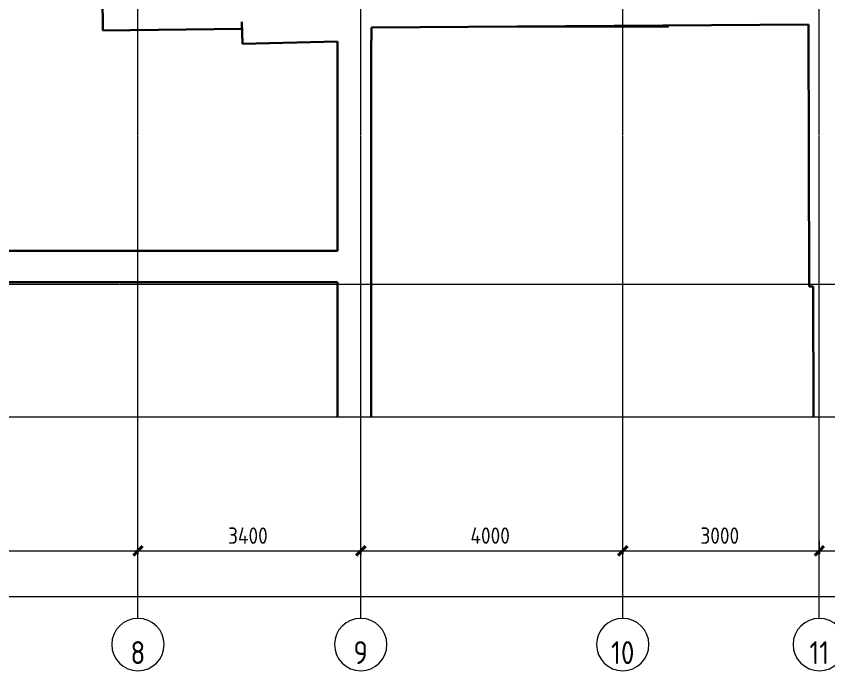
# Model space of a CAD drawing. Header units: millimetres. Extents: x -10295 to 67740, y -1344 to 46499.
# Drawn here: x 36591 to 48979, y 2392 to 12384 of the extents above; entities that cross this region are included whole.
import ezdxf

# ---------------------------------------------------------------- set-up
doc = ezdxf.new("R2010")
doc.units = ezdxf.units.MM
doc.linetypes.add('ADSK_Линия сетки', pattern=[25, 20, -2.5, 0, -2.5])
for name, color, linetype, lineweight in [('Оси', 7, 'Continuous', 9), ('Перекрытие', 7, 'Continuous', 18), ('Размеры', 7, 'Continuous', 9), ('Размеры-100', 7, 'Continuous', 9), ('Стены несущие', 7, 'Continuous', 30), ('Узлы', 7, 'Continuous', 18)]:
    doc.layers.add(name, color=color, linetype=linetype, lineweight=lineweight)
doc.styles.add('GOST Common', font='GOST_Common.ttf', dxfattribs={"width": 0.9, "height": 350})
doc.styles.add('GOST Common_2', font='GOST_Common.ttf', dxfattribs={"width": 0.9, "height": 250})
doc.dimstyles.new('ADSK_Основной_2_5_мм_Оси', dxfattribs={"dimscale": 304.8, "dimtxt": 251.428749, "dimasz": 0.463911, "dimexe": 0.492126, "dimexo": 0.492126, "dimgap": 0.098425, "dimtad": 1, "dimrnd": 0.01, "dimdsep": 46, "dimtxsty": 'GOST Common_2', "dimblk1": 'OBLIQUE', "dimblk2": 'OBLIQUE', "dimsah": 1, "dimcen": 0.09, "dimdle": 0.492126, "dimazin": 2, "dimtfac": 1, "dimtdec": 4, "dimtix": 1, "dimtmove": 0, "dimatfit": 3, "dimfxl": 1, "dimtvp": 1, "dimtolj": 1, "dimtzin": 0, "dimlwd": 20, "dimlwe": 20, "dimarcsym": 2})

# ---------------------------------------------------------------- blocks, each defined once
blk = doc.blocks.new('ADSK_Обрыв_Линия - По умолчанию-2488870-План потолков в подвале')
at = {"layer": 'Узлы'}
blk.add_line((28113, 0), (56000, 0), dxfattribs=at)
blk = doc.blocks.new('Ось сетки - Круг_Ø8 мм-8258-План потолков в подвале')
at = {"layer": 'Оси', "lineweight": 20}
for start, end in [(360, 180), (180, 360)]:
    blk.add_arc((0, 0), 4, start, end, dxfattribs=at)
blk = doc.blocks.new('DIMBLOCK11-План потолков в подвале')
at = {"layer": 'Размеры-100', "lineweight": 20, "transparency": 16777216}
for p, q in [((30550, 4224), (30550, 4374)), ((38450, 4224), (38450, 4374)), ((30550, 4224), (38450, 4224)), ((30550, 4224), (30550, 4174)), ((38450, 4224), (38450, 4174))]:
    blk.add_line(p, q, dxfattribs=at)
at = {"layer": 'Размеры-100', "lineweight": 40, "transparency": 16777216}
for p, q in [((30550, 4224), (30479, 4153)), ((30550, 4224), (30620, 4294)), ((38450, 4224), (38379, 4153)), ((38450, 4224), (38520, 4294))]:
    blk.add_line(p, q, dxfattribs=at)
at = {"layer": 'Размеры-100', "color": 0, "lineweight": 20, "transparency": 16777216, "insert": (34184, 4580), "char_height": 250, "width": 756.84, "attachment_point": 1, "line_spacing_factor": 1.022761, "style": 'GOST Common_2'}
blk.add_mtext('7900', dxfattribs=at)
blk = doc.blocks.new('_Oblique')
at = {"color": 0, "linetype": 'ByBlock', "lineweight": -2}
blk.add_line((-0.5, -0.5), (0.5, 0.5), dxfattribs=at)
blk = doc.blocks.new('DIMBLOCK12-План потолков в подвале')
at = {"layer": 'Размеры-100', "lineweight": 20, "transparency": 16777216}
for p, q in [((38450, 4224), (38450, 4374)), ((41850, 4224), (41850, 4374)), ((38450, 4224), (41850, 4224)), ((38450, 4224), (38450, 4174)), ((41850, 4224), (41850, 4174))]:
    blk.add_line(p, q, dxfattribs=at)
at = {"layer": 'Размеры-100', "lineweight": 40, "transparency": 16777216}
for p, q in [((38450, 4224), (38379, 4153)), ((38450, 4224), (38520, 4294)), ((41850, 4224), (41779, 4153)), ((41850, 4224), (41920, 4294))]:
    blk.add_line(p, q, dxfattribs=at)
at = {"layer": 'Размеры-100', "color": 0, "lineweight": 20, "transparency": 16777216, "insert": (39824, 4580), "char_height": 250, "width": 782.41, "attachment_point": 1, "line_spacing_factor": 1.022761, "style": 'GOST Common_2'}
blk.add_mtext('3400', dxfattribs=at)
blk = doc.blocks.new('DIMBLOCK13-План потолков в подвале')
at = {"layer": 'Размеры-100', "lineweight": 20, "transparency": 16777216}
for p, q in [((41850, 4224), (41850, 4374)), ((45850, 4224), (45850, 4374)), ((41850, 4224), (45850, 4224)), ((41850, 4224), (41850, 4174)), ((45850, 4224), (45850, 4174))]:
    blk.add_line(p, q, dxfattribs=at)
at = {"layer": 'Размеры-100', "lineweight": 40, "transparency": 16777216}
for p, q in [((41850, 4224), (41779, 4153)), ((41850, 4224), (41920, 4294)), ((45850, 4224), (45779, 4153)), ((45850, 4224), (45920, 4294))]:
    blk.add_line(p, q, dxfattribs=at)
at = {"layer": 'Размеры-100', "color": 0, "lineweight": 20, "transparency": 16777216, "insert": (43524, 4580), "char_height": 250, "width": 782.41, "attachment_point": 1, "line_spacing_factor": 1.022761, "style": 'GOST Common_2'}
blk.add_mtext('4000', dxfattribs=at)
blk = doc.blocks.new('DIMBLOCK14-План потолков в подвале')
at = {"layer": 'Размеры-100', "lineweight": 20, "transparency": 16777216}
for p, q in [((45850, 4224), (45850, 4374)), ((48850, 4224), (48850, 4374)), ((45850, 4224), (48850, 4224)), ((45850, 4224), (45850, 4174)), ((48850, 4224), (48850, 4174))]:
    blk.add_line(p, q, dxfattribs=at)
at = {"layer": 'Размеры-100', "lineweight": 40, "transparency": 16777216}
for p, q in [((45850, 4224), (45779, 4153)), ((45850, 4224), (45920, 4294)), ((48850, 4224), (48779, 4153)), ((48850, 4224), (48920, 4294))]:
    blk.add_line(p, q, dxfattribs=at)
at = {"layer": 'Размеры-100', "color": 0, "lineweight": 20, "transparency": 16777216, "insert": (47034, 4580), "char_height": 250, "width": 756.84, "attachment_point": 1, "line_spacing_factor": 1.022761, "style": 'GOST Common_2'}
blk.add_mtext('3000', dxfattribs=at)
blk = doc.blocks.new('DIMBLOCK15-План потолков в подвале')
at = {"layer": 'Размеры-100', "lineweight": 20, "transparency": 16777216}
for p, q in [((48850, 4224), (48850, 4374)), ((55350, 4224), (55350, 4374)), ((48850, 4224), (55500, 4224)), ((48850, 4224), (48850, 4174)), ((55350, 4224), (55350, 4174))]:
    blk.add_line(p, q, dxfattribs=at)
at = {"layer": 'Размеры-100', "lineweight": 40, "transparency": 16777216}
for p, q in [((48850, 4224), (48779, 4153)), ((48850, 4224), (48920, 4294)), ((55350, 4224), (55279, 4153)), ((55350, 4224), (55420, 4294))]:
    blk.add_line(p, q, dxfattribs=at)
at = {"layer": 'Размеры-100', "color": 0, "lineweight": 20, "transparency": 16777216, "insert": (51784, 4580), "char_height": 250, "width": 756.84, "attachment_point": 1, "line_spacing_factor": 1.022761, "style": 'GOST Common_2'}
blk.add_mtext('6500', dxfattribs=at)
blk = doc.blocks.new('DIMBLOCK16-План потолков в подвале')
at = {"layer": 'Размеры-100', "lineweight": 20, "transparency": 16777216}
for p, q in [((-6500, 3524), (-6500, 3674)), ((55350, 3524), (55350, 3674)), ((-6650, 3524), (55500, 3524)), ((-6500, 3524), (-6500, 3474)), ((55350, 3524), (55350, 3474))]:
    blk.add_line(p, q, dxfattribs=at)
at = {"layer": 'Размеры-100', "lineweight": 40, "transparency": 16777216}
for p, q in [((-6500, 3524), (-6430, 3594)), ((55350, 3524), (55420, 3594)), ((-6500, 3524), (-6571, 3453)), ((55350, 3524), (55279, 3453))]:
    blk.add_line(p, q, dxfattribs=at)
at = {"layer": 'Размеры-100', "color": 0, "lineweight": 20, "transparency": 16777216, "insert": (24054, 3880), "char_height": 250, "width": 889.8, "attachment_point": 1, "line_spacing_factor": 1.022761, "style": 'GOST Common_2'}
blk.add_mtext('61850', dxfattribs=at)

msp = doc.modelspace()

# ---------------------------------------------------------------- linework, layer by layer
at = {"layer": 'Оси', "linetype": 'ADSK_Линия сетки'}
for p, q in [((45849.565, 3191.655), (45849.565, 44222.998)), ((48849.565, 3191.655), (48849.565, 44222.998)), ((41849.565, 3191.655), (41849.565, 21766.318)), ((38449.565, 3191.655), (38449.565, 21422.132)), ((-9494.727, 8295), (56004.853, 8295))]:
    msp.add_line(p, q, dxfattribs=at)
at = {"layer": 'Перекрытие'}
for p, q in [((40036.017, 12221.663), (40037.192, 12221.663)), ((43161.629, 12221.663), (46545, 12221.663)), ((46545, 12221.663), (46545, 12242.976))]:
    msp.add_line(p, q, dxfattribs=at)
at = {"layer": 'Стены несущие'}
for p, q in [((37912.684, 12167.561), (37905.454, 12878.338)), ((40035.144, 12298.322), (40036.358, 12191.746)), ((40044.171, 11960.446), (40035.144, 12298.322)), ((40036.358, 12191.746), (37912.684, 12167.561)), ((48682.316, 12256.441), (42016.402, 12214.448)), ((42016.402, 12214.448), (42016.402, 12013.139)), ((48696.874, 8259.429), (48682.316, 12256.441)), ((41496.733, 11999.255), (40044.171, 11960.446)), ((41496.733, 8805.209), (41496.733, 11999.255)), ((42016.402, 12013.139), (42006.733, 12012.88)), ((42006.733, 12012.88), (42006.733, 6267.708)), ((7648.134, 8805.209), (41496.733, 8805.209)), ((41496.733, 8325.209), (7648.134, 8325.209)), ((41496.733, 6267.708), (41496.733, 8325.209)), ((48756.23, 8259.429), (48696.874, 8259.429)), ((48762.297, 6267.708), (48756.23, 8259.429))]:
    msp.add_line(p, q, dxfattribs=at)

# ---------------------------------------------------------------- block references
at = {"layer": 'Оси', "lineweight": 20, "xscale": 99.99999999999993, "yscale": 99.99999999999993, "zscale": 99.99999999999993}
for p in [(38449.565, 2791.655), (41849.565, 2791.655), (45849.565, 2791.655), (48849.565, 2791.655)]:
    msp.add_blockref('Ось сетки - Круг_Ø8 мм-8258-План потолков в подвале', p, dxfattribs=at)
at = {"layer": 'Узлы'}
msp.add_blockref('ADSK_Обрыв_Линия - По умолчанию-2488870-План потолков в подвале', (-1228.457, 6267.708), dxfattribs=at)

# ---------------------------------------------------------------- texts
at = {"layer": 'Оси', "char_height": 350, "attachment_point": 5, "line_spacing_factor": 1.022766, "style": 'GOST Common'}
for s, insert, width in [('\\pt89.999,180.0015,270.0005,359.9995,449.9985,540.001,630,719.999,810.0015,900.0005,989.9995,1079.9985,1170.001,1260,1349.999,1440.0015,1530.0005,1619.9995,1709.9985,1800.001,1890,1979.999,2070.0015,2160.0005,2249.9995,2339.9985,2430.001,2520,2609.999,2700.0015,2790.0005,2879.9995;8', (38448.735, 2668.75), 232.2), ('\\pt89.999,180.0015,270.0005,359.9995,449.9985,540.001,630,719.999,810.0015,900.0005,989.9995,1079.9985,1170.001,1260,1349.999,1440.0015,1530.0005,1619.9995,1709.9985,1800.001,1890,1979.999,2070.0015,2160.0005,2249.9995,2339.9985,2430.001,2520,2609.999,2700.0015,2790.0005,2879.9995;9', (41848.735, 2668.75), 232.2), ('\\pt89.999,180.0015,270.0005,359.9995,449.9985,540.001,630,719.999,810.0015,900.0005,989.9995,1079.9985,1170.001,1260,1349.999,1440.0015,1530.0005,1619.9995,1709.9985,1800.001,1890,1979.999,2070.0015,2160.0005,2249.9995,2339.9985,2430.001,2520,2609.999,2700.0015,2790.0005,2879.9995;10', (45848.735, 2668.75), 387), ('\\pt89.999,180.0015,270.0005,359.9995,449.9985,540.001,630,719.999,810.0015,900.0005,989.9995,1079.9985,1170.001,1260,1349.999,1440.0015,1530.0005,1619.9995,1709.9985,1800.001,1890,1979.999,2070.0015,2160.0005,2249.9995,2339.9985,2430.001,2520,2609.999,2700.0015,2790.0005,2879.9995;11', (48848.735, 2668.75), 315.9)]:
    msp.add_mtext(s, dxfattribs=dict(at, insert=insert, width=width))

# ---------------------------------------------------------------- dimensions: what is measured, and where the dimension line sits
at = {"layer": 'Размеры', "lineweight": 20}
for base, p1, p2, override, picture, middle in [((38449.565, 4223.541), (30549.565, 4323.526), (38449.565, 4323.526), {"dimpost": '<>', "dimfxl": 7900}, 'DIMBLOCK11-План потолков в подвале', (34499.565, 4378.541)), ((41849.565, 4223.541), (38449.565, 4323.526), (41849.565, 4323.526), {"dimpost": '<>', "dimfxl": 3400}, 'DIMBLOCK12-План потолков в подвале', (40149.565, 4378.541)), ((45849.565, 4223.541), (41849.565, 4323.526), (45849.565, 4323.526), {"dimpost": '<>', "dimfxl": 4000}, 'DIMBLOCK13-План потолков в подвале', (43849.565, 4378.541)), ((48849.565, 4223.541), (45849.565, 4323.526), (48849.565, 4323.526), {"dimpost": '<>', "dimfxl": 3000}, 'DIMBLOCK14-План потолков в подвале', (47349.565, 4378.541)), ((55349.565, 4223.541), (48849.565, 4323.526), (55349.565, 4323.526), {"dimpost": '<>', "dimfxl": 6500}, 'DIMBLOCK15-План потолков в подвале', (52099.565, 4378.541)), ((55349.565, 3523.541), (-6500.435, 3623.526), (55349.565, 3623.526), {"dimpost": '<>', "dimfxl": 61850}, 'DIMBLOCK16-План потолков в подвале', (24424.565, 3678.541))]:
    dim = msp.add_linear_dim(base=base, p1=p1, p2=p2, dimstyle='ADSK_Основной_2_5_мм_Оси', override=override, dxfattribs=at)
    dim.commit()
    dim.dimension.update_dxf_attribs({"geometry": picture, "text_midpoint": middle})

doc.saveas('drawing.dxf')
